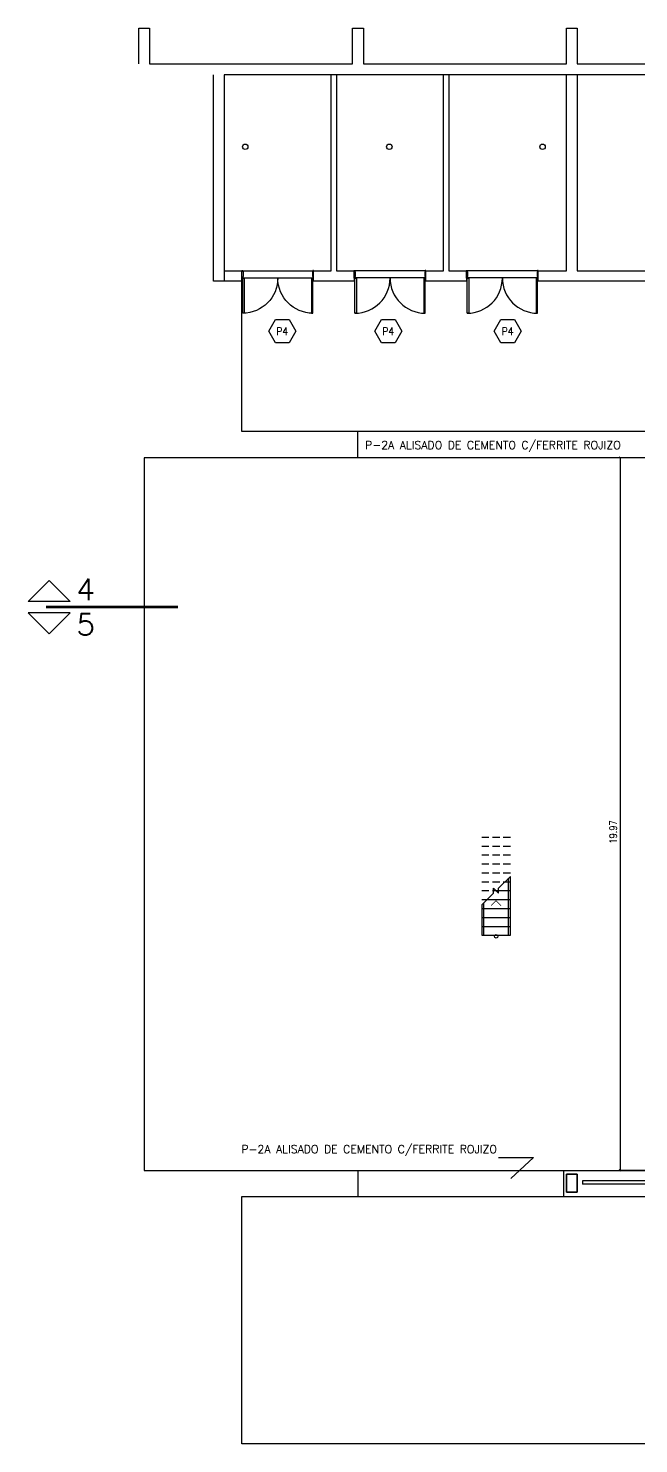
# Model space of a CAD drawing. Extents: x 3 to 114, y 126 to 173.
# Drawn here: x 2.75 to 19.88, y 131.74 to 171.41 of the extents above; entities that cross this region are included whole.
import ezdxf
from ezdxf.enums import TextEntityAlignment as Align

# ---------------------------------------------------------------- set-up
doc = ezdxf.new("R2010")
doc.units = 0
doc.header["$LTSCALE"] = 0.02
doc.header["$MEASUREMENT"] = 0
doc.header["$PDMODE"] = 35
doc.linetypes.add('HIDDEN', pattern=[9.525, 6.35, -3.175])
doc.linetypes.add('TRAZOS2', pattern=[0.375, 0.25, -0.125])
doc.layers.get('0').update_dxf_attribs({"linetype": 'CONTINUOUS'})
doc.layers.get('Defpoints').update_dxf_attribs({"linetype": 'CONTINUOUS'})
for name, color, linetype in [('-CORTES-MARCA', 5, 'CONTINUOUS'), ('-LOCAL-TXT', 3, 'CONTINUOUS'), ('-REJILLAS', 8, 'CONTINUOUS'), ('10-CARP-HOJA-PUER', 4, 'CONTINUOUS'), ('10-CARP-INSE-BLOQ', 7, 'CONTINUOUS'), ('10-CARP-INSE-SIMB', 2, 'CONTINUOUS'), ('10-CARP-MANO-ABRI', 30, 'CONTINUOUS'), ('10-CARP-MARC', 2, 'CONTINUOUS'), ('10-CARP-SLIA', 15, 'CONTINUOUS'), ('10-COTA-PARC-100', 4, 'CONTINUOUS'), ('10-M-A-190', 3, 'CONTINUOUS'), ('columnas', 6, 'CONTINUOUS'), ('hatch', 252, 'CONTINUOUS'), ('ladrillo', 30, 'CONTINUOUS'), ('PROYECCION', 7, 'HIDDEN'), ('VISTA-1', 7, 'CONTINUOUS')]:
    doc.layers.add(name, color=color, linetype=linetype)
doc.styles.add('COTAS', font='ROMANS.shx', dxfattribs={"width": 0.8})
doc.styles.add('NICO', font='romans.shx', dxfattribs={"height": 0.2})
doc.styles.add('ROMANS', font='romans')
doc.dimstyles.new('COTA-S-S-2-50', dxfattribs={"dimscale": 0.5, "dimtxt": 0.25, "dimasz": 0.05, "dimexe": 0, "dimexo": 0, "dimgap": 0.1, "dimtad": 1, "dimzin": 4, "dimdsep": 46, "dimtxsty": 'COTAS', "dimblk": 'OBLIQUE', "dimblk1": 'NONE', "dimblk2": 'M2_COTA', "dimcen": 0.1, "dimclrd": 2, "dimclre": 2, "dimclrt": 2, "dimadec": 0, "dimazin": 0, "dimtfac": 1, "dimtix": 1, "dimtmove": 2, "dimatfit": 3, "dimldrblk": 'M2_COTA', "dimfxl": 0, "dimtolj": 1, "dimtzin": 0, "dimarcsym": 0})

# ---------------------------------------------------------------- blocks, each defined once
blk = doc.blocks.new('*U7')
at = {"layer": '10-CARP-HOJA-PUER'}
for points in [[(-0.985, 0.2), (-0.945, 0.2), (-0.945, 1.185), (-0.985, 1.185), (-0.985, 0.2)], [(0.985, 0.2), (0.945, 0.2), (0.945, 1.185), (0.985, 1.185), (0.985, 0.2)]]:
    blk.add_lwpolyline(points, dxfattribs=at)
at = {"layer": '10-CARP-MANO-ABRI'}
for centre, start, end in [((-0.985, 0.2), 0, 90), ((0.985, 0.2), 90, 180)]:
    blk.add_arc(centre, 0.985, start, end, dxfattribs=at)
at = {"layer": '10-CARP-MARC'}
for points in [[(-1.005, 0), (-1.005, -0.01), (-0.985, -0.01), (-0.985, 0.03), (-0.975, 0.03), (-0.975, 0.16), (-0.985, 0.16), (-0.985, 0.2), (-1.005, 0.2), (-1.005, 0.19)], [(1.005, 0), (1.005, -0.01), (0.985, -0.01), (0.985, 0.03), (0.975, 0.03), (0.975, 0.16), (0.985, 0.16), (0.985, 0.2), (1.005, 0.2), (1.005, 0.19)]]:
    blk.add_lwpolyline(points, dxfattribs=at)
at = {"layer": '10-CARP-SLIA'}
for p, q in [((-1.005, 0.19), (1.005, 0.19)), ((-1.005, 0), (1.005, 0))]:
    blk.add_line(p, q, dxfattribs=at)
at = {"layer": '10-M-A-190'}
for points in [[(-1.005, 0.19), (-1.005, 0)], [(1.005, 0.19), (1.005, 0), (1.015, 0)]]:
    blk.add_lwpolyline(points, dxfattribs=at)
blk = doc.blocks.new('_OBLIQUE')
at = {"color": 0, "linetype": 'ByBlock'}
blk.add_line((-0.5, -0.5), (0.5, 0.5), dxfattribs=at)
blk = doc.blocks.new('*D26')
at = {"layer": '10-COTA-PARC-100', "color": 2, "lineweight": -2}
for p, q in [((21, 159.369), (19.35, 159.369)), ((19.35, 159.369), (19.35, 139.399)), ((21, 139.399), (19.35, 139.399))]:
    blk.add_line(p, q, dxfattribs=at)
at = {"layer": 'Defpoints', "color": 0}
for p in [(21, 159.369), (19.35, 139.399), (21, 139.399)]:
    blk.add_point(p, dxfattribs=at)
at = {"layer": '10-COTA-PARC-100', "color": 2, "lineweight": -2, "xscale": 0.0425, "yscale": 0.0425, "zscale": 0.0425}
for p, rotation in [((19.35, 159.369), 90), ((19.35, 139.399), 270)]:
    blk.add_blockref('_OBLIQUE', p, dxfattribs=dict(at, rotation=rotation))
at = {"layer": '10-COTA-PARC-100', "color": 2, "insert": (19.159, 148.884), "char_height": 0.2125, "attachment_point": 5, "rotation": 90, "style": 'COTAS'}
blk.add_mtext('\\A1;19.97', dxfattribs=at)
blk = doc.blocks.new('_None')
blk = doc.blocks.new('M2_COTA')
for p, q in [((-1, 0), (0, 0)), ((0, 1), (0, -1))]:
    blk.add_line(p, q)
at = {"const_width": 0.2}
blk.add_lwpolyline([(-1, -1), (1, 1)], dxfattribs=at)
blk = doc.blocks.new('CARP-SI0')
blk.add_lwpolyline([(-0.224, 0.388), (-0.449, 0), (-0.224, -0.388), (0.224, -0.388), (0.449, 0), (0.224, 0.388)], close=True)
at = {"style": 'ROMANS', "width": 0.9}
blk.add_attdef('CARP', text='', height=0.25, dxfattribs=at).set_placement((0, 0), align=Align.MIDDLE)
at = {"style": 'ROMANS', "flags": 1}
for tag, p in [('L-VANO', (-0.005, -0.936)), ('MURO', (0.042, -0.598)), ('A-VANO', (0.005, -1.349))]:
    blk.add_attdef(tag, text='', height=0.25, dxfattribs=at).set_placement(p, align=Align.MIDDLE)

msp = doc.modelspace()

# ---------------------------------------------------------------- linework, layer by layer
at = {"layer": '-CORTES-MARCA'}
for points in [[(3.922, 155.346), (2.751, 155.346), (3.336, 155.932), (3.336, 155.932)], [(3.922, 155.027), (2.751, 155.027), (3.336, 154.441), (3.336, 154.441)]]:
    msp.add_lwpolyline(points, close=True, dxfattribs=at)
at = {"layer": '-CORTES-MARCA', "const_width": 0.075}
msp.add_lwpolyline([(6.952, 155.186), (3.252, 155.186)], dxfattribs=at)
at = {"layer": '-REJILLAS', "color": 7}
for p, q in [((12, 159.369), (12, 160.109)), ((12, 139.399), (12, 138.669))]:
    msp.add_line(p, q, dxfattribs=at)
for points in [[(21, 160.109), (8.745, 160.109), (8.745, 164.319)], [(21, 159.369), (6, 159.369), (6, 139.399), (17.775, 139.399)], [(15.943, 139.759), (16.927, 139.759), (16.289, 139.174)], [(21, 131.739), (8.745, 131.739), (8.745, 138.669), (17.775, 138.669)]]:
    msp.add_lwpolyline(points, dxfattribs=at)
at = {"color": 7, "linetype": 'Continuous', "ltscale": 40}
for p, q in [((15.946, 147.239, 0), (16.275, 147.239, 0)), ((15.625, 146.989, 0), (16.275, 146.989, 0)), ((15.475, 146.739, 0), (16.275, 146.739, 0)), ((15.475, 146.489, 0), (16.275, 146.489, 0)), ((15.475, 146.239, 0), (16.275, 146.239, 0))]:
    msp.add_line(p, q, dxfattribs=at)
at = {"color": 7, "linetype": 'TRAZOS2', "ltscale": 40}
msp.add_line((15.475, 146.989, 0), (15.64, 146.989, 0), dxfattribs=at)
at = {"color": 5, "elevation": 0}
msp.add_lwpolyline([(15.475, 146.839), (15.804, 147.168), (15.804, 147.309), (15.946, 147.168), (15.946, 147.309), (16.275, 147.639)], dxfattribs=at)
at = {"color": 7, "linetype": 'Continuous', "ltscale": 40, "elevation": 0}
for points in [[(15.475, 146.839), (15.475, 145.989), (16.275, 145.989), (16.275, 147.639)], [(15.525, 146.889), (15.525, 145.989), (16.225, 145.989), (16.225, 147.589)]]:
    msp.add_lwpolyline(points, dxfattribs=at)
at = {"layer": 'columnas'}
for p, q in [((5.85, 170.409), (5.85, 171.409)), ((5.85, 171.409), (6.15, 171.409)), ((6.15, 171.409), (6.15, 170.409)), ((11.85, 170.409), (11.85, 171.409)), ((11.85, 171.409), (12.15, 171.409)), ((12.15, 171.409), (12.15, 170.409)), ((17.85, 170.409), (17.85, 171.409)), ((17.85, 171.409), (18.15, 171.409)), ((18.15, 171.409), (18.15, 170.409)), ((6.15, 170.409), (11.85, 170.409)), ((12.15, 170.409), (17.85, 170.409)), ((18.15, 170.409), (23.85, 170.409)), ((7.95, 164.319), (7.95, 170.109)), ((35.85, 170.109), (8.25, 170.109)), ((8.25, 170.109), (8.25, 164.319)), ((8.25, 164.319), (7.95, 164.319))]:
    msp.add_line(p, q, dxfattribs=at)
for points in [[(17.85, 139.289), (18.15, 139.289), (18.15, 138.789), (17.85, 138.789)], [(18.15, 139.289), (17.85, 139.289), (17.85, 138.789), (18.15, 138.789)]]:
    msp.add_lwpolyline(points, close=True, dxfattribs=at)
at = {"layer": 'hatch', "color": 7, "const_width": 0.02, "elevation": 0}
msp.add_lwpolyline([(15.734, 146.817), (15.875, 146.959), (16.016, 146.817)], dxfattribs=at)
at = {"layer": 'hatch', "color": 7}
msp.add_circle((15.875, 145.959, 0), 0.05, dxfattribs=at)
at = {"layer": 'ladrillo', "color": 3}
for p, q in [((14.4, 164.609), (14.4, 170.109)), ((14.55, 170.109), (14.55, 164.609)), ((17.85, 164.609), (17.85, 170.109)), ((18.15, 170.109), (18.15, 164.609)), ((8.25, 164.609), (8.745, 164.609)), ((8.745, 164.319), (8.25, 164.319)), ((8.745, 164.319), (8.745, 164.609)), ((13.905, 164.609), (14.4, 164.609)), ((14.55, 164.609), (15.045, 164.609)), ((17.055, 164.609), (17.85, 164.609)), ((17.055, 164.319), (17.055, 164.609)), ((21.01, 164.319), (17.055, 164.319)), ((18.15, 164.609), (21.01, 164.609))]:
    msp.add_line(p, q, dxfattribs=at)
at = {"layer": 'ladrillo', "color": 2}
for p, q in [((23.7, 139.11), (18.3, 139.11)), ((18.3, 139.11), (18.3, 139.008)), ((23.7, 139.008), (18.3, 139.008))]:
    msp.add_line(p, q, dxfattribs=at)
at = {"layer": 'ladrillo', "color": 3}
for points in [[(10.755, 164.319), (10.755, 164.609), (11.25, 164.609), (11.25, 170.109)], [(11.4, 170.109), (11.4, 164.609), (11.895, 164.609), (11.895, 164.319)], [(11.895, 164.319), (10.755, 164.319)], [(15.045, 164.609), (15.045, 164.319), (13.905, 164.319), (13.905, 164.609)], [(17.775, 138.669), (17.775, 139.399), (23.85, 139.399)], [(17.775, 138.669), (23.85, 138.669)]]:
    msp.add_lwpolyline(points, dxfattribs=at)
at = {"layer": 'PROYECCION', "color": 7, "linetype": 'TRAZOS2', "ltscale": 40}
for p, q in [((15.475, 148.739, 0), (16.275, 148.739, 0)), ((15.475, 148.489, 0), (16.275, 148.489, 0)), ((15.475, 148.239, 0), (16.275, 148.239, 0)), ((15.475, 147.989, 0), (16.275, 147.989, 0)), ((15.475, 147.739, 0), (16.275, 147.739, 0)), ((15.475, 147.489, 0), (16.11, 147.489, 0)), ((15.475, 147.239, 0), (15.946, 147.239, 0)), ((16.125, 147.489, 0), (16.275, 147.489, 0))]:
    msp.add_line(p, q, dxfattribs=at)
at = {"layer": 'VISTA-1'}
for centre in [(8.837, 168.088), (12.879, 168.088), (17.177, 168.088)]:
    msp.add_circle(centre, 0.075, dxfattribs=at)

# ---------------------------------------------------------------- block references
at = {"layer": '10-CARP-INSE-BLOQ', "xscale": -1, "rotation": 180}
msp.add_blockref('*U7', (9.75, 164.609), dxfattribs=at)
at = {"layer": '10-CARP-INSE-BLOQ', "rotation": 180}
for p in [(12.9, 164.609), (16.05, 164.609)]:
    msp.add_blockref('*U7', p, dxfattribs=at)
at = {"layer": '10-CARP-INSE-SIMB'}
ref = msp.add_blockref('CARP-SI0', (9.876, 162.917), dxfattribs=dict(at, xscale=-0.84375, yscale=0.84375, zscale=0.84375))
ref.add_attrib('CARP', 'P4', dxfattribs={"layer": '0', "height": 0.2109, "style": 'ROMANS', "width": 0.9}).set_placement((9.876, 162.917), align=Align.MIDDLE)
ref = msp.add_blockref('CARP-SI0', (12.85, 162.917), dxfattribs=dict(at, xscale=-0.84375, yscale=0.84375, zscale=0.84375))
ref.add_attrib('CARP', 'P4', dxfattribs={"layer": '0', "height": 0.2109, "style": 'ROMANS', "width": 0.9}).set_placement((12.85, 162.917), align=Align.MIDDLE)
ref = msp.add_blockref('CARP-SI0', (16.198, 162.917), dxfattribs=dict(at, xscale=-0.84375, yscale=0.84375, zscale=0.84375))
ref.add_attrib('CARP', 'P4', dxfattribs={"layer": '0', "height": 0.2109, "style": 'ROMANS', "width": 0.9}).set_placement((16.198, 162.917), align=Align.MIDDLE)

# ---------------------------------------------------------------- texts
at = {"layer": '-LOCAL-TXT', "extrusion": (2.05199e-08, 1.00772e-07, 1), "style": 'NICO'}
for s, p in [('4', (4.362, 155.683, 0)), ('5', (4.362, 154.699, 0))]:
    msp.add_text(s, height=0.6, dxfattribs=at).set_placement(p, align=Align.MIDDLE_CENTER)
at = {"layer": '-REJILLAS', "color": 7, "style": 'NICO'}
for p in [(12.2, 159.615), (8.729, 139.882)]:
    msp.add_text('P-2A ALISADO DE CEMENTO C/FERRITE ROJIZO', height=0.22428, rotation=360, dxfattribs=at).set_placement(p)

# ---------------------------------------------------------------- dimensions: what is measured, and where the dimension line sits
at = {"layer": '10-COTA-PARC-100'}
dim = msp.add_linear_dim(base=(19.35, 139.399), p1=(21, 159.369), p2=(21, 139.399), angle=90, dimstyle='COTA-S-S-2-50', override={"dimscale": 0.85}, dxfattribs=at)
dim.commit()
dim.dimension.update_dxf_attribs({"geometry": '*D26', "text_midpoint": (19.159, 148.884), "dimtype": 160})

doc.saveas('drawing.dxf')
